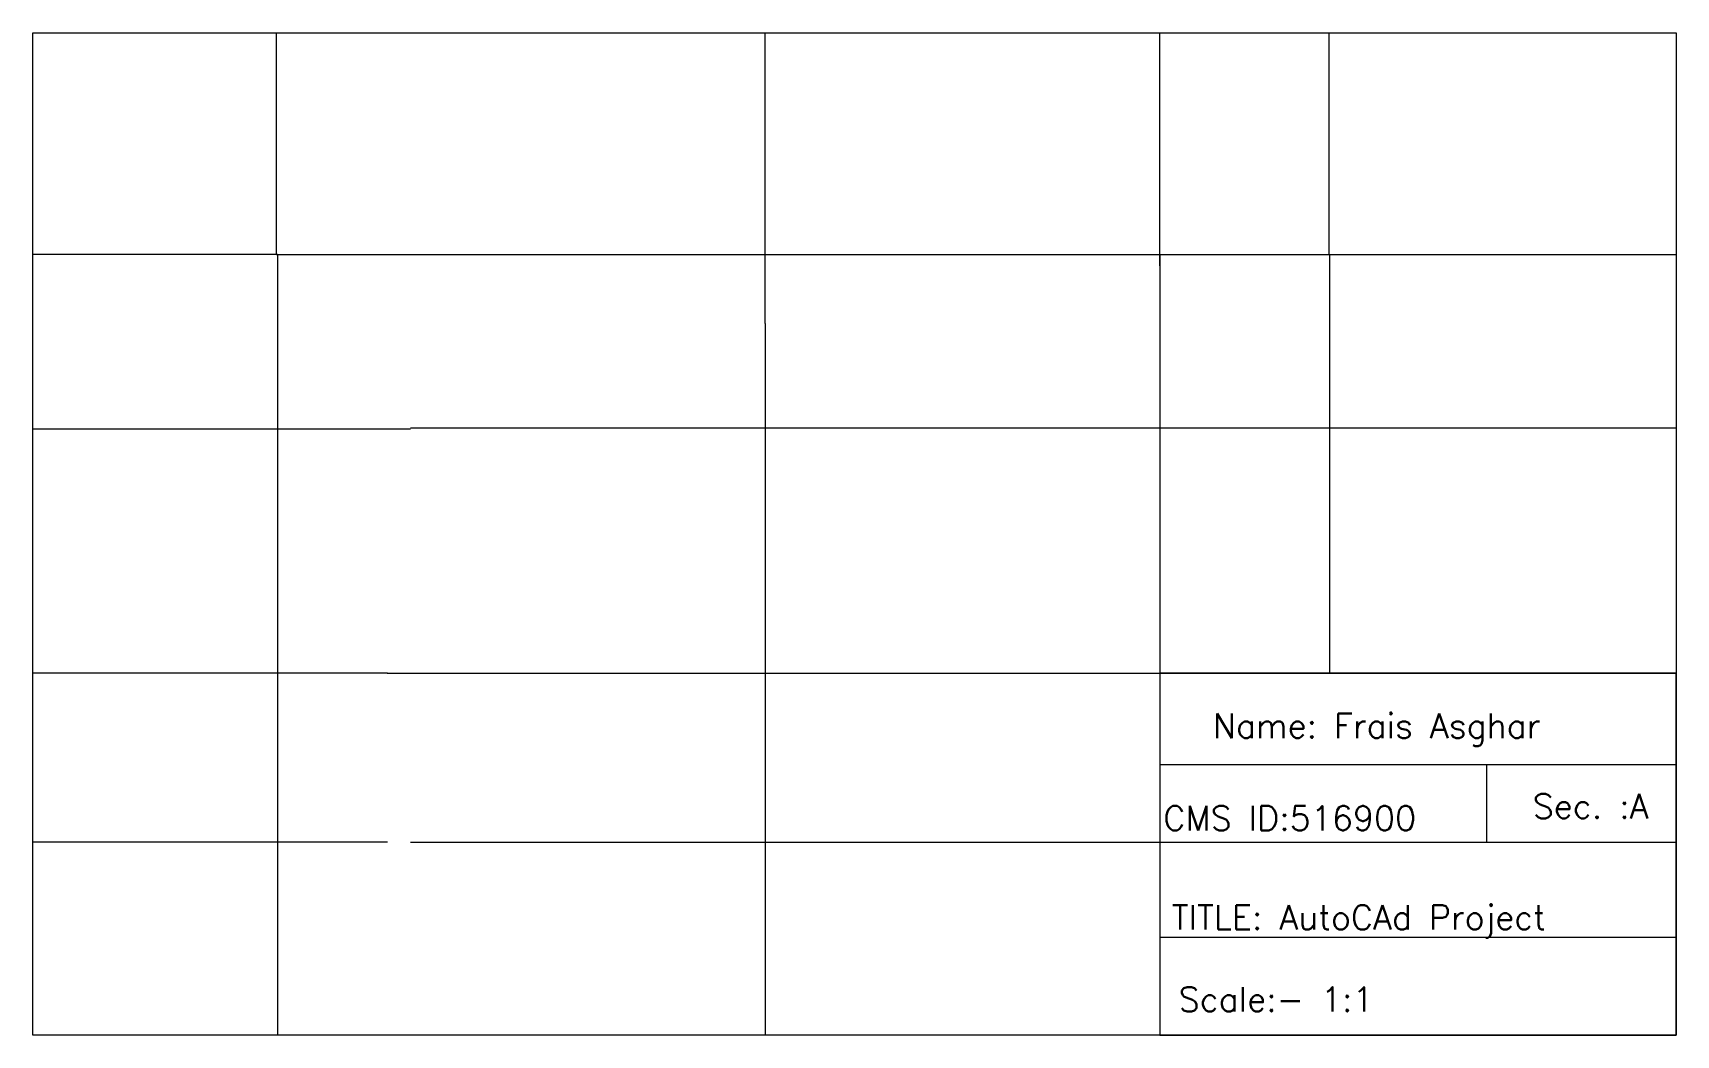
# Paper-space layout 'Layout1' of a CAD drawing. Header units: millimetres. Extents: x 0 to 11.3, y 0 to 6.9.
import ezdxf

# ---------------------------------------------------------------- set-up
doc = ezdxf.new("R2010")
doc.units = ezdxf.units.MM
doc.header["$LTSCALE"] = 5
doc.header["$MEASUREMENT"] = 0
doc.layers.add('Black', color=250, linetype='Continuous')
doc.styles.get("Standard").update_dxf_attribs({"font": 'ROMANS.SHX'})

psp = doc.layouts.get("Layout1")

# ---------------------------------------------------------------- linework, layer by layer
at = {"layer": 'Black', "color": 1, "lineweight": 0}
for p, q in [((0.043, 0.041), (0.043, 6.884)), ((0.043, 6.884), (11.266, 6.884)), ((1.708, 5.371), (1.708, 6.884)), ((5.044, 4.9), (5.044, 6.884)), ((7.74, 5.294), (7.74, 6.884)), ((8.896, 5.372), (8.896, 6.884)), ((11.266, 6.884), (11.266, 0.041)), ((0.043, 6.712), (0.043, 6.712)), ((0.043, 5.619), (0.043, 5.619)), ((1.713, 5.371), (0.043, 5.371)), ((1.708, 5.371), (11.266, 5.371)), ((1.713, 5.371), (1.713, 0.041)), ((7.74, 5.371), (7.74, 4.187)), ((8.899, 5.372), (8.899, 2.513)), ((5.044, 4.9), (5.044, 0.041)), ((2.623, 4.179), (0.043, 4.179)), ((2.623, 4.187), (11.266, 4.187)), ((7.74, 4.184), (7.74, 2.513)), ((2.465, 2.513), (0.043, 2.513)), ((2.463, 2.513), (11.266, 2.513)), ((7.74, 2.513), (7.74, 0.041)), ((7.74, 2.513), (7.74, 0.041)), ((11.266, 2.513), (7.74, 2.513)), ((7.74, 2.513), (7.74, 0.041)), ((11.266, 2.513), (7.74, 2.513)), ((7.74, 2.513), (7.74, 0.041)), ((11.266, 2.513), (7.74, 2.513)), ((11.266, 0.041), (11.266, 2.513)), ((11.266, 0.04), (11.266, 2.513)), ((11.266, 0.04), (11.266, 2.513)), ((7.74, 1.889), (11.266, 1.889)), ((9.971, 1.889), (9.971, 1.358)), ((2.466, 1.358), (0.043, 1.358)), ((2.623, 1.358), (11.266, 1.358)), ((7.74, 0.71), (11.266, 0.71)), ((11.266, 0.041), (0.043, 0.041)), ((7.74, 0.041), (11.266, 0.041)), ((7.74, 0.041), (11.266, 0.04)), ((7.74, 0.041), (11.266, 0.04))]:
    psp.add_line(p, q, dxfattribs=at)
psp.add_lwpolyline([(0.043, 6.884), (11.266, 6.884), (11.266, 0.041), (0.043, 0.041)], close=True, dxfattribs=at)

# ---------------------------------------------------------------- texts
for s, height, p in [('Name: Frais Asghar', 0.16787, (8.102, 2.069)), ('Sec. :A', 0.1679, (10.287, 1.52)), ('CMS ID:516900', 0.16787, (7.764, 1.438)), ('TITLE: AutoCAd Project', 0.16787, (7.822, 0.761)), ('Scale:- 1:1', 0.16787, (7.869, 0.201))]:
    psp.add_text(s, height=height, dxfattribs=at).set_placement(p)

doc.saveas('drawing.dxf')
